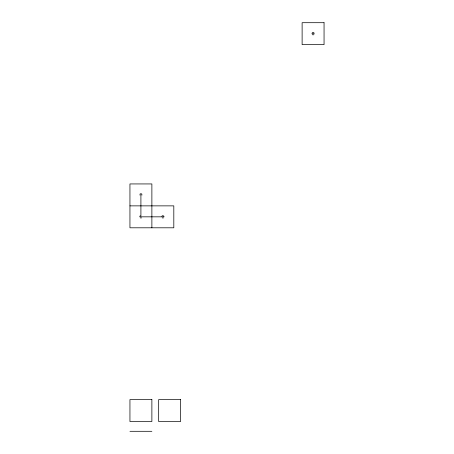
<?xml version="1.0" encoding="UTF-8"?>
<svg xmlns="http://www.w3.org/2000/svg" width="454" height="454" viewBox="0 0 454 454"><rect width="100%" height="100%" fill="white"/><g stroke="black" fill="none" stroke-linecap="round" stroke-linejoin="round"><path stroke-width="0.68" d="M139.838 216.218L140.292 215.763M161.772 216.218L162.844 215.593L163.917 216.218M312.21 32.79L313.09 32.427L313.964 32.79M313.964 34.544L313.09 34.907L312.21 34.544M140.036 194.028L140.91 193.665L141.79 194.028M141.535 217.909L140.292 217.909M163.463 217.909L162.226 217.909M311.847 33.664L314.327 33.664M139.673 194.902L142.153 194.902M129.946 205.866L173.814 205.866L173.814 227.8L129.946 227.8L129.946 183.938L151.88 183.938L151.88 227.8M139.673 216.836L164.087 216.836M129.946 431.3L151.88 431.3M140.91 195.612L140.91 216.127M324.054 22.7L302.12 22.7L302.12 44.634L324.054 44.634L324.054 22.7M151.88 399.599L129.946 399.599L129.946 421.533L151.88 421.533L151.88 399.599M180.601 399.599L158.667 399.599L158.667 421.533L180.601 421.533L180.601 399.599"/></g></svg>
